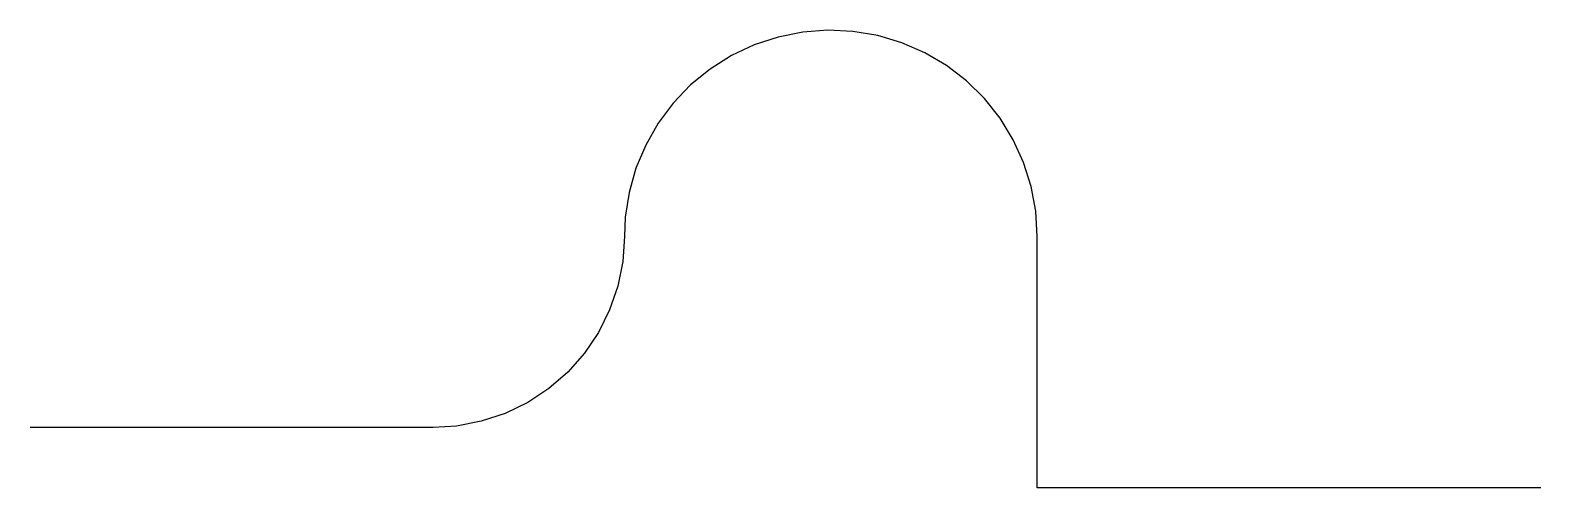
# Model space of a CAD drawing. Header units: metres. Extents: x -300 to 0, y 0 to 91.
import ezdxf

# ---------------------------------------------------------------- set-up
doc = ezdxf.new("R2010")
doc.units = ezdxf.units.M

msp = doc.modelspace()

# ---------------------------------------------------------------- linework, layer by layer
for p, q in [((-146.58, 90.619), (-151.48, 89.638)), ((-141.597, 90.996), (-146.58, 90.619)), ((-136.606, 90.764), (-141.597, 90.996)), ((-131.679, 89.927), (-136.606, 90.764)), ((-156.224, 88.069), (-160.742, 85.934)), ((-151.48, 89.638), (-156.224, 88.069)), ((-126.892, 88.496), (-131.679, 89.927)), ((-122.313, 86.494), (-126.892, 88.496)), ((-160.742, 85.934), (-164.966, 83.266)), ((-118.013, 83.95), (-122.313, 86.494)), ((-164.966, 83.266), (-168.835, 80.103)), ((-114.053, 80.901), (-118.013, 83.95)), ((-168.835, 80.103), (-172.29, 76.494)), ((-110.495, 77.394), (-114.053, 80.901)), ((-172.29, 76.494), (-175.281, 72.49)), ((-107.389, 73.479), (-110.495, 77.394)), ((-175.281, 72.49), (-177.762, 68.153)), ((-104.782, 69.216), (-107.389, 73.479)), ((-102.713, 64.668), (-104.782, 69.216)), ((-177.762, 68.153), (-179.698, 63.546)), ((-179.698, 63.546), (-181.058, 58.738)), ((-101.213, 59.901), (-102.713, 64.668)), ((-181.058, 58.738), (-181.824, 53.8)), ((-100.304, 54.988), (-101.213, 59.901)), ((-100, 50), (-100.304, 54.988)), ((-181.824, 53.8), (-182, 50)), ((-182, 50), (-182.328, 45.014)), ((-182, 50), (-182, 50)), ((-100, 0), (-100, 50)), ((-100, 50), (-100, 50)), ((-182.328, 45.014), (-183.308, 40.115)), ((-183.308, 40.115), (-184.922, 35.387)), ((-184.922, 35.387), (-187.143, 30.911)), ((-187.143, 30.911), (-189.931, 26.765)), ((-189.931, 26.765), (-193.24, 23.021)), ((-193.24, 23.021), (-197.011, 19.743)), ((-197.011, 19.743), (-201.179, 16.988)), ((-201.179, 16.988), (-205.673, 14.804)), ((-220, 12), (-300, 12)), ((-215.321, 12.289), (-220, 12)), ((-210.414, 13.229), (-215.321, 12.289)), ((-205.673, 14.804), (-210.414, 13.229)), ((0, 0), (-100, 0)), ((0, 0), (0, 0))]:
    msp.add_line(p, q)

doc.saveas('drawing.dxf')
